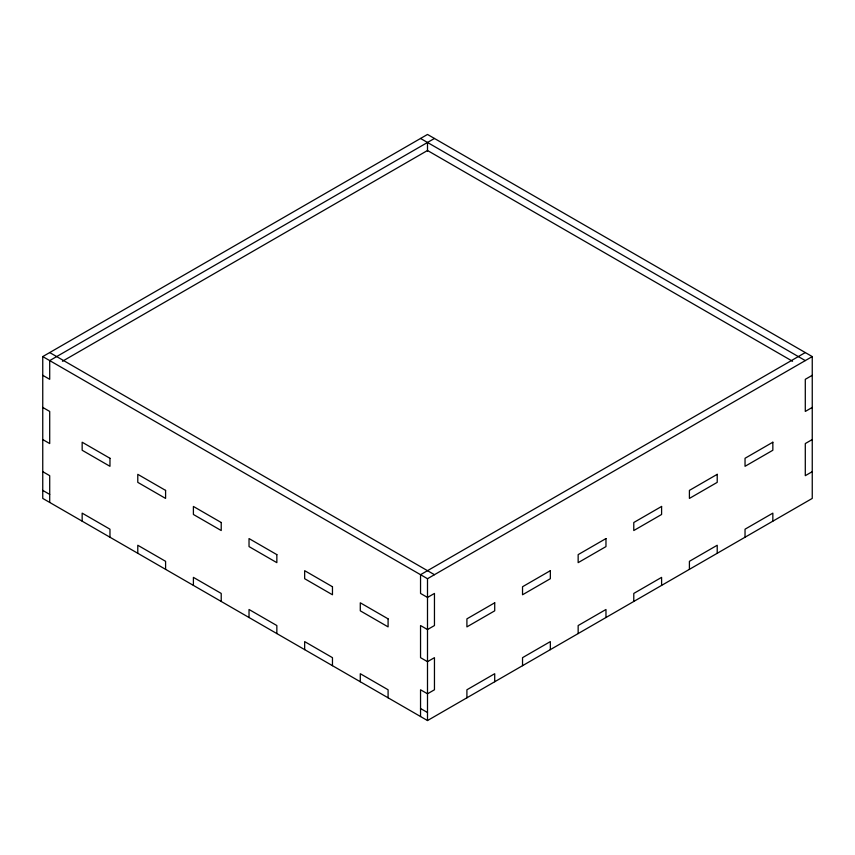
<?xml version="1.0" encoding="UTF-8"?>
<svg xmlns="http://www.w3.org/2000/svg" width="855" height="855" viewBox="0 0 855 855"><rect width="100%" height="100%" fill="white"/><g stroke="black" fill="none" stroke-linecap="round" stroke-linejoin="round"><path stroke-width="1.28" d="M42.75 356.578L427.5 134.449L812.25 356.578L812.25 498.422L427.5 720.551L42.75 498.422L42.75 356.578L427.5 578.707L812.25 356.578M434.458 138.457L49.708 360.596L49.708 379.321L42.75 375.313M62.436 361.27L427.5 150.501L792.564 361.27M805.292 352.559L420.542 574.699L420.542 593.434L427.5 597.442L434.458 593.434L434.458 625.55L427.5 629.558L420.542 625.55L420.542 657.666L427.5 661.674L434.458 657.666L434.458 689.782L427.5 693.79L420.542 689.782L420.542 716.543M812.25 375.313L805.292 379.321L805.292 411.437L812.25 407.429M812.25 439.545L805.292 443.563L805.292 475.679L812.25 471.661M420.542 138.457L805.292 360.596M49.708 352.559L434.458 574.699M42.75 407.429L49.708 411.437L49.708 443.563L42.75 439.545M42.75 471.661L49.708 475.679L49.708 502.441M42.75 490.396L49.708 494.404M420.542 708.517L427.5 712.525M772.845 521.176L772.845 513.139L745.036 529.202L745.036 537.229M717.217 553.292L717.217 545.255L689.408 561.318L689.408 569.345M661.599 585.408L661.599 577.371L633.779 593.434L633.779 601.46M605.971 617.524L605.971 609.487L578.151 625.55L578.151 633.576M550.342 649.64L550.342 641.603L522.533 657.666L522.533 665.692M494.714 681.745L494.714 673.719L466.905 689.782L466.905 697.808M427.5 142.475L427.5 151.217M427.5 578.707L427.5 720.551M388.095 697.808L388.095 689.782L360.286 673.719L360.286 681.745M332.467 665.692L332.467 657.666L304.658 641.603L304.658 649.64M276.849 633.576L276.849 625.55L249.029 609.487L249.029 617.524M221.221 601.46L221.221 593.434L193.401 577.371L193.401 585.408M165.592 569.345L165.592 561.318L137.783 545.255L137.783 553.292M109.964 537.229L109.964 529.202L82.155 513.139L82.155 521.176M494.714 602.796L466.905 618.86L466.905 626.886L494.714 610.823L494.714 602.796M550.342 570.68L522.533 586.744L522.533 594.77L550.342 578.707L550.342 570.68M605.971 538.565L578.151 554.628L578.151 562.654L605.971 546.591L605.971 538.565M661.599 506.449L633.779 522.512L633.779 530.538L661.599 514.475L661.599 506.449M717.217 474.333L689.408 490.396L689.408 498.422L717.217 482.359L717.217 474.333M772.845 442.217L745.036 458.28L745.036 466.306L772.845 450.254L772.845 442.217M109.964 458.28L82.155 442.217L82.155 450.254L109.964 466.306L109.964 458.28M165.592 490.396L137.783 474.333L137.783 482.359L165.592 498.422L165.592 490.396M221.221 522.512L193.401 506.449L193.401 514.475L221.221 530.538L221.221 522.512M276.849 554.628L249.029 538.565L249.029 546.591L276.849 562.654L276.849 554.628M332.467 586.744L304.658 570.68L304.658 578.707L332.467 594.77L332.467 586.744M388.095 618.86L360.286 602.796L360.286 610.823L388.095 626.886L388.095 618.86"/></g></svg>
